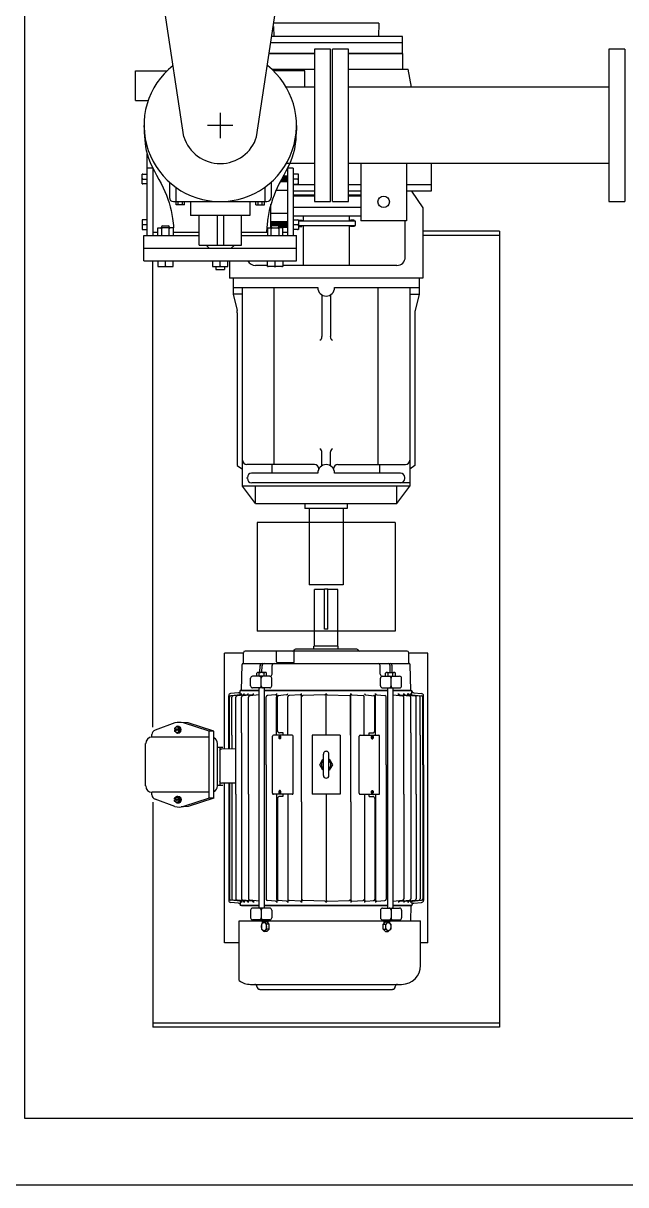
# Model space of a CAD drawing. Header units: millimetres. Extents: x -702765 to 835888, y -645289 to 262.
# Drawn here: x 721101 to 722004, y -321229 to -319487 of the extents above; entities that cross this region are included whole.
import ezdxf

# ---------------------------------------------------------------- set-up
doc = ezdxf.new("R2010")
doc.units = ezdxf.units.MM
doc.header["$LTSCALE"] = 0.01
for name, color, linetype in [('A\\M+3B1E2\\M+3B0E81', 6, 'Continuous'), ('PIPING', 132, 'Continuous'), ('SEWPUMPS', 3, 'Continuous'), ('V\\M+3B0C7\\M+3C3E0', 8, 'Continuous'), ('VALVES', 7, 'Continuous')]:
    doc.layers.add(name, color=color, linetype=linetype)

msp = doc.modelspace()

# ---------------------------------------------------------------- linework, layer by layer
at = {"layer": 'A\\M+3B1E2\\M+3B0E81'}
msp.add_lwpolyline([(721102.4, -321128.6), (726002.4, -321128.6), (726002.4, -318628.6), (721102.4, -318628.6)], close=True, dxfattribs=at)
at = {"layer": 'PIPING'}
for p, q in [((721341.5, -319656.8), (721312, -319462)), ((721450.7, -319656.8), (721480.2, -319462)), ((721537.3, -319525.5), (721537.3, -319754.1)), ((721561.2, -319525.5), (721537.3, -319525.5)), ((721561.2, -319754.1), (721561.2, -319525.5)), ((721564.4, -319754.1), (721564.4, -319525.5)), ((721588.3, -319525.5), (721564.4, -319525.5)), ((721588.3, -319754.1), (721588.3, -319525.5)), ((721978.7, -319525.5), (721978.7, -319754.1)), ((722002.6, -319525.5), (721978.7, -319525.5)), ((722002.6, -319525.5), (722002.6, -319754.1)), ((721537.3, -319582.7), (721495.1, -319582.7)), ((721978.7, -319582.7), (721588.3, -319582.7)), ((721396.1, -319620.8), (721396.1, -319658.9)), ((721415.2, -319639.8), (721377, -319639.8)), ((721537.3, -319697), (721495.1, -319697)), ((721978.7, -319697), (721588.3, -319697)), ((721537.3, -319754.1), (721561.2, -319754.1)), ((721564.4, -319754.1), (721588.3, -319754.1)), ((721978.7, -319754.1), (722002.6, -319754.1))]:
    msp.add_line(p, q, dxfattribs=at)
for radius, start, end in [(114.3, 128.2569, 51.7431), (57.2, 197.2616, 342.7384)]:
    msp.add_arc((721396.1, -319639.8), radius, start, end, dxfattribs=at)
at = {"layer": 'SEWPUMPS', "linetype": 'Continuous'}
for p, q in [((721469.6, -319531.9), (721537.3, -319531.9)), ((721588.3, -319531.9), (721669.2, -319531.9)), ((721669.2, -319531.9), (721669.2, -319555.5)), ((721473.3, -319555.5), (721537.3, -319555.5)), ((721588.3, -319555.5), (721677.8, -319555.5)), ((721682.9, -319582.7), (721677.8, -319555.5)), ((721712.5, -319697), (721712.5, -319738.4)), ((721537.3, -319728.8), (721505.5, -319728.8)), ((721537.3, -319738.4), (721505.5, -319738.4)), ((721537.3, -319744.6), (721505.5, -319744.6)), ((721606.9, -319728.8), (721588.3, -319728.8)), ((721606.9, -319738.4), (721588.3, -319738.4)), ((721606.9, -319744.6), (721588.3, -319744.6)), ((721712.5, -319728.8), (721675.5, -319728.8)), ((721712.5, -319738.4), (721675.5, -319738.4)), ((721682.7, -319738.4), (721699.8, -319763.6)), ((721606.9, -319775.7), (721505.5, -319775.7)), ((721520.3, -319775.7), (721520.3, -319783.5)), ((721589.4, -319775.7), (721589.4, -319783.5)), ((721699.8, -319763.6), (721699.8, -319868.9)), ((721513.3, -319781.8), (721518.4, -319781.8)), ((721598.9, -319783.5), (721513.3, -319783.5)), ((721513.3, -319789.7), (721598.9, -319789.7)), ((721513.3, -319791.4), (721518.4, -319791.4)), ((721518.4, -319781.8), (721518.4, -319783.5)), ((721518.4, -319791.4), (721518.4, -319789.7)), ((721520.3, -319789.7), (721520.3, -319849.9)), ((721589.4, -319789.7), (721589.4, -319849.9)), ((721597, -319781.8), (721591.3, -319781.8)), ((721591.3, -319781.8), (721591.3, -319783.5)), ((721591.3, -319791.4), (721591.3, -319789.7)), ((721597, -319791.4), (721591.3, -319791.4)), ((721597, -319783.5), (721597, -319781.8)), ((721597, -319789.7), (721597, -319791.4)), ((721598.9, -319789.7), (721598.9, -319783.5)), ((721673.6, -319837.2), (721673.6, -319783.1)), ((721814.9, -319798.6), (721699.8, -319798.6)), ((721814.9, -319804.9), (721699.8, -319804.9)), ((721814.9, -319798.6), (721814.9, -320992.4)), ((721294.9, -320542.3), (721294.9, -319842.9)), ((721409.9, -319842.9), (721409.9, -319868.9)), ((721466.8, -319849.9), (721448.9, -319849.9)), ((721660.9, -319849.9), (721489.8, -319849.9)), ((721699.8, -319868.9), (721409.9, -319868.9)), ((721415.3, -319868.9), (721415.3, -319892.8)), ((721415.3, -319868.9), (721415.3, -319883.1)), ((721415.3, -319883.1), (721542.2, -319883.1)), ((721429.4, -320180.8), (721429.4, -319883.1)), ((721476.8, -320148.5), (721476.8, -319883.1)), ((721476.8, -320148.5), (721476.8, -319883.1)), ((721567.6, -319883.1), (721694.5, -319883.1)), ((721632.9, -320148.5), (721632.9, -319883.1)), ((721680.3, -319883.1), (721680.3, -320180.8)), ((721694.5, -319868.9), (721694.5, -319892.8)), ((721429.4, -319892.8), (721415.3, -319892.8)), ((721415.3, -319892.8), (721421.3, -319917.6)), ((721548.5, -319894.1), (721548.5, -319956.5)), ((721561.2, -319894.1), (721561.2, -319956.5)), ((721680.3, -319892.8), (721694.5, -319892.8)), ((721694.5, -319892.8), (721688.4, -319917.6)), ((721421.7, -319920.7), (721421.7, -320149.7)), ((721688, -319920.7), (721688, -320149.7)), ((721548.5, -320150.2), (721548.5, -320130.6)), ((721561.2, -320150.2), (721561.2, -320130.6)), ((721421.7, -320149.7), (721429.3, -320155.3)), ((721537.5, -320148.5), (721435.8, -320148.5)), ((721542.2, -320161.4), (721443.1, -320161.4)), ((721474.2, -320161.4), (721474.2, -320148.5)), ((721666.6, -320161.4), (721567.6, -320161.4)), ((721572.2, -320148.5), (721673.9, -320148.5)), ((721635.6, -320161.4), (721635.6, -320148.5)), ((721688, -320149.7), (721680.5, -320155.3)), ((721680.3, -320180.8), (721429.4, -320180.8)), ((721449.1, -320206.7), (721429.4, -320180.8)), ((721436.7, -320169.4), (721436.7, -320167.7)), ((721680.3, -320175.7), (721443.5, -320175.7)), ((721449.1, -320206.7), (721449.1, -320180.8)), ((721660.7, -320206.7), (721680.3, -320180.8)), ((721660.7, -320206.7), (721660.7, -320180.8)), ((721673, -320169.4), (721673, -320167.7)), ((721449.1, -320206.7), (721660.7, -320206.7)), ((721523.1, -320206.7), (721523.1, -320214.4)), ((721586.6, -320214.4), (721523.1, -320214.4)), ((721529.5, -320214.4), (721529.5, -320328.7)), ((721580.3, -320214.4), (721580.3, -320328.7)), ((721586.6, -320206.7), (721586.6, -320214.4)), ((721658.3, -320235.3), (721451.4, -320235.3)), ((721451.4, -320235.3), (721451.4, -320398.1)), ((721658.3, -320235.3), (721658.3, -320398.1)), ((721580.3, -320328.7), (721529.5, -320328.7)), ((721552.2, -320335.8), (721537.4, -320335.8)), ((721537.4, -320420.9), (721537.4, -320335.8)), ((721552.2, -320395.5), (721552.2, -320335.1)), ((721557.5, -320335.1), (721552.2, -320335.1)), ((721557.5, -320395.5), (721557.5, -320335.1)), ((721572.3, -320335.8), (721557.5, -320335.8)), ((721572.3, -320420.9), (721572.3, -320335.8)), ((721658.3, -320398.1), (721451.4, -320398.1)), ((721557.5, -320395.5), (721552.2, -320395.5)), ((721573.1, -320420.9), (721536.6, -320420.9)), ((721536.6, -320425.5), (721536.6, -320420.9)), ((721573.1, -320425.5), (721573.1, -320420.9)), ((721402.5, -320575.1), (721402.5, -320431.3)), ((721430.9, -320431.3), (721402.5, -320431.3)), ((721430.9, -320433), (721430.9, -320430.8)), ((721430.9, -320443.3), (721430.9, -320433)), ((721676.3, -320428.3), (721433.5, -320428.3)), ((721480.3, -320444.2), (721480.3, -320428.3)), ((721507.1, -320444.2), (721507.1, -320428.3)), ((721601, -320425.5), (721508.8, -320425.5)), ((721678.8, -320433), (721678.8, -320430.8)), ((721707.3, -320431.3), (721678.8, -320431.3)), ((721678.8, -320443.3), (721678.8, -320433)), ((721707.3, -320865.9), (721707.3, -320431.3)), ((721428, -320487.5), (721428.8, -320448.3)), ((721429.9, -320447), (721679.8, -320447)), ((721430.9, -320445.8), (721430.9, -320443.3)), ((721455.7, -320460.3), (721455.8, -320450)), ((721458.7, -320460.3), (721458.9, -320450)), ((721473.8, -320462.9), (721474, -320450)), ((721505.6, -320445.8), (721481.9, -320445.8)), ((721636, -320462.9), (721635.7, -320450)), ((721651, -320460.3), (721650.9, -320450)), ((721654.1, -320460.3), (721653.9, -320450)), ((721678.8, -320445.8), (721678.8, -320443.3)), ((721681.8, -320487.5), (721680.9, -320448.3)), ((721441.6, -320480.3), (721441.6, -320468.9)), ((721470.3, -320465.9), (721444.7, -320465.9)), ((721451, -320465.9), (721451, -320461.4)), ((721463.8, -320460.3), (721452.8, -320460.3)), ((721454.6, -320465.9), (721454.6, -320461.4)), ((721457.5, -320480.3), (721457.5, -320468.9)), ((721462, -320465.9), (721462, -320461.4)), ((721465.6, -320465.9), (721465.6, -320461.4)), ((721473.4, -320480.3), (721473.4, -320468.9)), ((721636.4, -320480.3), (721636.4, -320468.9)), ((721639.4, -320465.9), (721665, -320465.9)), ((721644.1, -320465.9), (721644.1, -320461.4)), ((721645.9, -320460.3), (721656.9, -320460.3)), ((721647.7, -320465.9), (721647.7, -320461.4)), ((721652.2, -320480.3), (721652.2, -320468.9)), ((721655.1, -320465.9), (721655.1, -320461.4)), ((721658.7, -320465.9), (721658.7, -320461.4)), ((721668.1, -320480.3), (721668.1, -320468.9)), ((721423.3, -320490.9), (721411.7, -320491.9)), ((721426.3, -320494), (721411.9, -320495.2)), ((721430.3, -320494), (721415.5, -320495.3)), ((721436.4, -320494), (721421.5, -320495.3)), ((721454.3, -320487.5), (721426.2, -320487.5)), ((721426.2, -320494), (721426.2, -320487.5)), ((721428, -320487.5), (721454.3, -320487.5)), ((721428.2, -320494.2), (721428.2, -320492)), ((721444.4, -320494), (721429.8, -320495.2)), ((721432.1, -320494.3), (721432.1, -320492)), ((721438.2, -320494.5), (721438.2, -320492)), ((721454.3, -320494), (721440.3, -320495.2)), ((721470.3, -320483.4), (721444.7, -320483.4)), ((721446.2, -320494.7), (721446.2, -320492)), ((721454.3, -320813.8), (721454.3, -320483.4)), ((721462.3, -320813.8), (721462.3, -320483.4)), ((721647.4, -320487.5), (721462.3, -320487.5)), ((721462.3, -320487.5), (721647.4, -320487.5)), ((721479, -320494), (721466.8, -320495)), ((721480.8, -320496.4), (721480.8, -320492)), ((721495.6, -320494), (721482.5, -320495.1)), ((721516.2, -320494), (721499.4, -320494.8)), ((721518, -320542.7), (721518, -320492)), ((721553.1, -320494), (721520, -320494.8)), ((721554.8, -320554.1), (721554.8, -320492)), ((721556.6, -320494), (721589.7, -320494.8)), ((721591.7, -320542.7), (721591.7, -320492)), ((721593.5, -320494), (721610.3, -320494.8)), ((721614.1, -320494), (721627.2, -320495.1)), ((721628.9, -320496.4), (721628.9, -320492)), ((721630.7, -320494), (721642.9, -320495)), ((721639.4, -320483.4), (721665, -320483.4)), ((721647.4, -320813.8), (721647.4, -320483.4)), ((721655.4, -320813.8), (721655.4, -320483.4)), ((721681.8, -320487.5), (721655.4, -320487.5)), ((721655.4, -320487.5), (721683.5, -320487.5)), ((721655.4, -320494), (721669.4, -320495.2)), ((721663.5, -320494.7), (721663.5, -320492)), ((721665.3, -320494), (721679.9, -320495.2)), ((721671.6, -320494.5), (721671.6, -320492)), ((721673.4, -320494), (721688.2, -320495.3)), ((721677.6, -320494.3), (721677.6, -320492)), ((721679.4, -320494), (721694.2, -320495.3)), ((721681.6, -320494.2), (721681.6, -320492)), ((721683.4, -320494), (721697.8, -320495.2)), ((721683.5, -320494), (721683.5, -320487.5)), ((721686.4, -320490.9), (721698, -320491.9)), ((721408.8, -320575), (721408.8, -320495.1)), ((721410.1, -320575), (721410.1, -320497.2)), ((721413.7, -320554.1), (721413.7, -320497.2)), ((721419.7, -320554.1), (721419.7, -320497.2)), ((721428, -320551), (721428, -320497.2)), ((721438.5, -320554.1), (721438.5, -320497.2)), ((721465, -320598.6), (721465, -320497)), ((721480.7, -320554.1), (721480.7, -320497.1)), ((721482, -320549), (721482, -320497)), ((721497.6, -320554.1), (721497.6, -320496.8)), ((721518.2, -320554.1), (721518.2, -320496.8)), ((721591.5, -320554.1), (721591.5, -320496.8)), ((721612.1, -320554.1), (721612.1, -320496.8)), ((721627.7, -320549), (721627.7, -320497)), ((721629, -320554.1), (721629, -320497.1)), ((721644.7, -320598.6), (721644.7, -320497)), ((721671.2, -320554.1), (721671.2, -320497.2)), ((721681.7, -320551), (721681.7, -320497.2)), ((721690, -320554.1), (721690, -320497.2)), ((721696, -320554.1), (721696, -320497.2)), ((721699.7, -320598.6), (721699.7, -320497.2)), ((721700.9, -320598.6), (721700.9, -320495.1)), ((721328.2, -320535.9), (721298.6, -320547)), ((721331.2, -320541.6), (721327.6, -320543.8)), ((721327.6, -320543.8), (721327.6, -320545.4)), ((721334.8, -320545.4), (721327.6, -320545.4)), ((721334.8, -320546.9), (721327.6, -320546.9)), ((721327.6, -320546.9), (721327.6, -320548.4)), ((721335.6, -320545.4), (721328.4, -320545.4)), ((721335.6, -320546.9), (721328.4, -320546.9)), ((721328.7, -320545.4), (721328.7, -320546.9)), ((721330.6, -320545.4), (721331.4, -320545.4)), ((721335.6, -320545.4), (721330.6, -320545.4)), ((721330.6, -320546.9), (721331.4, -320546.9)), ((721335.6, -320546.9), (721330.6, -320546.9)), ((721334.8, -320543.8), (721331.2, -320541.6)), ((721334.8, -320543.8), (721331.2, -320541.6)), ((721331.2, -320541.6), (721332.5, -320541.6)), ((721336.1, -320543.8), (721332.5, -320541.6)), ((721334.8, -320545.4), (721334.8, -320543.8)), ((721334.8, -320543.8), (721336.1, -320543.8)), ((721334.8, -320548.4), (721334.8, -320546.9)), ((721335.6, -320545.4), (721335.6, -320546.9)), ((721336.1, -320548.4), (721336.1, -320543.8)), ((721348, -320536), (721337.6, -320535.3)), ((721379.6, -320548.2), (721340.9, -320536)), ((721386.6, -320548.2), (721348, -320536)), ((721518, -320654.5), (721518, -320542.7)), ((721591.7, -320654.5), (721591.7, -320542.7)), ((721293.8, -320557.2), (721293.8, -320553.2)), ((721379.6, -320557.2), (721293.9, -320557.2)), ((721331.2, -320550.7), (721327.6, -320548.3)), ((721331.2, -320550.7), (721334.8, -320548.4)), ((721331.2, -320550.7), (721332.5, -320550.7)), ((721332.5, -320550.7), (721336.1, -320548.4)), ((721334.8, -320548.4), (721336.1, -320548.4)), ((721379.6, -320648.9), (721379.6, -320548.2)), ((721386.6, -320548.2), (721379.6, -320548.2)), ((721386.6, -320648.9), (721386.6, -320548.2)), ((721413.7, -320554.1), (721413.7, -320574.9)), ((721419.7, -320643), (721419.7, -320554.1)), ((721428, -320551), (721428, -320646.2)), ((721438.5, -320643), (721438.5, -320554.1)), ((721474.6, -320641.5), (721474.6, -320555.7)), ((721503.8, -320554.1), (721476.1, -320554.1)), ((721484.9, -320555.2), (721484.2, -320556.3)), ((721484.2, -320556.3), (721484.2, -320558.6)), ((721484.2, -320558.6), (721484.9, -320559.7)), ((721486.1, -320555.2), (721484.9, -320555.2)), ((721485.5, -320556.3), (721484.9, -320555.2)), ((721484.9, -320559.7), (721485.5, -320558.6)), ((721486.1, -320559.7), (721484.9, -320559.7)), ((721490.5, -320551), (721485.1, -320551)), ((721486.8, -320556.3), (721485.5, -320556.3)), ((721485.5, -320558.6), (721485.5, -320556.3)), ((721486.8, -320558.6), (721485.5, -320558.6)), ((721486.8, -320556.3), (721486.1, -320555.2)), ((721486.1, -320559.7), (721486.8, -320558.6)), ((721486.8, -320558.6), (721486.8, -320556.3)), ((721490.5, -320554.1), (721490.5, -320551)), ((721505.3, -320641.5), (721505.3, -320555.7)), ((721534, -320554.1), (721534, -320643)), ((721575.7, -320554.1), (721534, -320554.1)), ((721575.7, -320554.1), (721575.7, -320643)), ((721604.4, -320641.5), (721604.4, -320555.7)), ((721605.9, -320554.1), (721633.6, -320554.1)), ((721619.2, -320554.1), (721619.2, -320551)), ((721619.2, -320551), (721624.7, -320551)), ((721622.9, -320556.3), (721623.6, -320555.2)), ((721622.9, -320558.6), (721622.9, -320556.3)), ((721622.9, -320556.3), (721624.2, -320556.3)), ((721622.9, -320558.6), (721624.2, -320558.6)), ((721623.6, -320559.7), (721622.9, -320558.6)), ((721623.6, -320555.2), (721624.8, -320555.2)), ((721623.6, -320559.7), (721624.8, -320559.7)), ((721624.2, -320556.3), (721624.8, -320555.2)), ((721624.2, -320558.6), (721624.2, -320556.3)), ((721624.8, -320559.7), (721624.2, -320558.6)), ((721624.8, -320555.2), (721625.5, -320556.3)), ((721625.5, -320558.6), (721624.8, -320559.7)), ((721625.5, -320556.3), (721625.5, -320558.6)), ((721635.1, -320641.5), (721635.1, -320555.7)), ((721671.2, -320643), (721671.2, -320554.1)), ((721681.7, -320551), (721681.7, -320646.2)), ((721690, -320643), (721690, -320554.1)), ((721696, -320554.1), (721696, -320643)), ((721284.3, -320630.4), (721284.3, -320566.8)), ((721392.1, -320630.4), (721392.1, -320566.8)), ((721392.1, -320572.1), (721395.3, -320572.1)), ((721392.1, -320572.1), (721400.2, -320572.1)), ((721395.3, -320572.1), (721395.3, -320629.2)), ((721419.5, -320574.8), (721398.3, -320575.2)), ((721465, -320598.6), (721465, -320800.2)), ((721550.7, -320614.6), (721550.7, -320582.6)), ((721559, -320614.6), (721559, -320582.6)), ((721644.7, -320598.6), (721644.7, -320800.2)), ((721699.7, -320598.6), (721699.7, -320800)), ((721700.9, -320598.6), (721700.9, -320802.1)), ((721392.1, -320629.2), (721395.3, -320629.2)), ((721392.1, -320629.2), (721400.2, -320629.2)), ((721419.8, -320626.5), (721398.3, -320626.1)), ((721402.5, -320865.9), (721402.5, -320626.2)), ((721408.8, -320626.3), (721408.8, -320802.1)), ((721410.1, -320626.3), (721410.1, -320800)), ((721413.7, -320626.4), (721413.7, -320643)), ((721293.8, -320644), (721293.8, -320639.9)), ((721379.6, -320639.9), (721293.9, -320639.9)), ((721328.2, -320661.3), (721298.6, -320650.1)), ((721331.2, -320646.5), (721327.6, -320648.9)), ((721327.6, -320650.3), (721327.6, -320648.8)), ((721334.8, -320650.3), (721327.6, -320650.3)), ((721335.6, -320650.3), (721328.4, -320650.3)), ((721328.7, -320651.8), (721328.7, -320650.3)), ((721335.6, -320650.3), (721330.6, -320650.3)), ((721330.6, -320650.3), (721331.4, -320650.3)), ((721331.2, -320646.5), (721332.5, -320646.5)), ((721331.2, -320646.5), (721334.8, -320648.8)), ((721332.5, -320646.5), (721336.1, -320648.8)), ((721334.8, -320648.8), (721334.8, -320650.3)), ((721334.8, -320648.8), (721336.1, -320648.8)), ((721335.6, -320651.8), (721335.6, -320650.3)), ((721336.1, -320648.8), (721336.1, -320653.3)), ((721379.6, -320648.9), (721340.9, -320661.2)), ((721386.6, -320648.9), (721348, -320661.2)), ((721386.6, -320648.9), (721379.6, -320648.9)), ((721413.7, -320643), (721413.7, -320799.9)), ((721419.7, -320643), (721419.7, -320799.9)), ((721428, -320646.2), (721428, -320800)), ((721438.5, -320643), (721438.5, -320800)), ((721503.8, -320643), (721476.1, -320643)), ((721480.7, -320643), (721480.7, -320800.1)), ((721482, -320648.2), (721482, -320800.2)), ((721484.9, -320637.5), (721484.2, -320638.6)), ((721484.2, -320638.6), (721484.2, -320640.9)), ((721484.2, -320640.9), (721484.9, -320642)), ((721486.1, -320637.5), (721484.9, -320637.5)), ((721485.5, -320638.6), (721484.9, -320637.5)), ((721484.9, -320642), (721485.5, -320640.9)), ((721486.1, -320642), (721484.9, -320642)), ((721490.2, -320646.2), (721485.1, -320646.2)), ((721486.8, -320638.6), (721485.5, -320638.6)), ((721485.5, -320640.9), (721485.5, -320638.6)), ((721486.8, -320640.9), (721485.5, -320640.9)), ((721486.8, -320638.6), (721486.1, -320637.5)), ((721486.1, -320642), (721486.8, -320640.9)), ((721486.8, -320640.9), (721486.8, -320638.6)), ((721490.5, -320646.2), (721490.5, -320643)), ((721497.4, -320643), (721497.4, -320805.2)), ((721575.7, -320643), (721534, -320643)), ((721554.9, -320643), (721554.9, -320805.2)), ((721605.9, -320643), (721633.6, -320643)), ((721612.3, -320643), (721612.3, -320805.2)), ((721619.2, -320646.2), (721619.2, -320643)), ((721619.5, -320646.2), (721624.7, -320646.2)), ((721622.9, -320638.6), (721623.6, -320637.5)), ((721622.9, -320640.9), (721622.9, -320638.6)), ((721622.9, -320638.6), (721624.2, -320638.6)), ((721623.6, -320642), (721622.9, -320640.9)), ((721622.9, -320640.9), (721624.2, -320640.9)), ((721623.6, -320637.5), (721624.8, -320637.5)), ((721623.6, -320642), (721624.8, -320642)), ((721624.2, -320638.6), (721624.8, -320637.5)), ((721624.2, -320640.9), (721624.2, -320638.6)), ((721624.8, -320642), (721624.2, -320640.9)), ((721624.8, -320637.5), (721625.5, -320638.6)), ((721625.5, -320640.9), (721624.8, -320642)), ((721625.5, -320638.6), (721625.5, -320640.9)), ((721627.7, -320648.2), (721627.7, -320800.2)), ((721629, -320643), (721629, -320800.1)), ((721671.2, -320643), (721671.2, -320800)), ((721681.7, -320646.2), (721681.7, -320800)), ((721690, -320643), (721690, -320799.9)), ((721696, -320643), (721696, -320799.9)), ((721294.9, -320654.9), (721294.9, -320992.4)), ((721327.6, -320653.3), (721327.6, -320651.8)), ((721334.8, -320651.8), (721327.6, -320651.8)), ((721331.2, -320655.6), (721327.6, -320653.3)), ((721335.6, -320651.8), (721328.4, -320651.8)), ((721335.6, -320651.8), (721330.6, -320651.8)), ((721330.6, -320651.8), (721331.4, -320651.8)), ((721334.8, -320653.3), (721331.2, -320655.6)), ((721334.8, -320653.3), (721331.2, -320655.6)), ((721331.2, -320655.6), (721332.5, -320655.6)), ((721336.1, -320653.3), (721332.5, -320655.6)), ((721334.8, -320651.8), (721334.8, -320653.3)), ((721334.8, -320653.3), (721336.1, -320653.3)), ((721348, -320661.2), (721337.6, -320661.9)), ((721518, -320654.5), (721518, -320805.2)), ((721554.8, -320654.5), (721554.8, -320805.2)), ((721591.7, -320654.5), (721591.7, -320805.2)), ((721423.3, -320806.3), (721411.7, -320805.3)), ((721426.3, -320803.2), (721411.9, -320801.9)), ((721430.3, -320803.2), (721415.5, -320801.9)), ((721436.4, -320803.2), (721421.5, -320801.9)), ((721426.2, -320803.2), (721426.2, -320809.7)), ((721428.2, -320803), (721428.2, -320805.2)), ((721444.4, -320803.2), (721429.8, -320801.9)), ((721432.1, -320802.8), (721432.1, -320805.2)), ((721438.2, -320802.7), (721438.2, -320805.2)), ((721454.3, -320803.2), (721440.3, -320802)), ((721446.2, -320802.5), (721446.2, -320805.2)), ((721479, -320803.2), (721466.8, -320802.1)), ((721480.8, -320800.8), (721480.8, -320805.2)), ((721495.6, -320803.2), (721482.5, -320802.1)), ((721516.2, -320803.2), (721499.4, -320802.4)), ((721553.1, -320803.2), (721520, -320802.4)), ((721556.6, -320803.2), (721589.7, -320802.4)), ((721593.5, -320803.2), (721610.3, -320802.4)), ((721614.1, -320803.2), (721627.2, -320802.1)), ((721628.9, -320800.8), (721628.9, -320805.2)), ((721630.7, -320803.2), (721642.9, -320802.1)), ((721655.4, -320803.2), (721669.4, -320802)), ((721663.5, -320802.5), (721663.5, -320805.2)), ((721665.3, -320803.2), (721679.9, -320801.9)), ((721671.6, -320802.7), (721671.6, -320805.2)), ((721673.4, -320803.2), (721688.2, -320801.9)), ((721677.6, -320802.8), (721677.6, -320805.2)), ((721679.4, -320803.2), (721694.2, -320801.9)), ((721681.6, -320803), (721681.6, -320805.2)), ((721683.4, -320803.2), (721697.8, -320801.9)), ((721683.5, -320803.2), (721683.5, -320809.7)), ((721686.4, -320806.3), (721698, -320805.3)), ((721454.3, -320809.7), (721426.2, -320809.7)), ((721428, -320809.7), (721454.3, -320809.7)), ((721441.6, -320816.8), (721441.6, -320828.3)), ((721470.3, -320813.8), (721444.7, -320813.8)), ((721457.5, -320816.8), (721457.5, -320828.3)), ((721462.3, -320809.7), (721647.4, -320809.7)), ((721647.4, -320809.7), (721462.3, -320809.7)), ((721473.4, -320816.8), (721473.4, -320828.3)), ((721636.4, -320816.8), (721636.4, -320828.3)), ((721639.4, -320813.8), (721665, -320813.8)), ((721652.2, -320816.8), (721652.2, -320828.3)), ((721681.8, -320809.7), (721655.4, -320809.7)), ((721655.4, -320809.7), (721683.5, -320809.7)), ((721668.1, -320816.8), (721668.1, -320828.3)), ((721681.8, -320809.7), (721681.2, -320832.8)), ((721424.3, -320832.8), (721696.6, -320832.8)), ((721424.3, -320922.2), (721424.3, -320832.8)), ((721470.3, -320831.3), (721444.7, -320831.3)), ((721454.3, -320831.8), (721454.3, -320831.3)), ((721454.3, -320831.8), (721455.1, -320832.6)), ((721462.3, -320831.8), (721454.3, -320831.8)), ((721461.5, -320832.6), (721455.1, -320832.6)), ((721461.6, -320834.1), (721457.9, -320837.8)), ((721457.9, -320837.8), (721457.9, -320845.1)), ((721459.4, -320836.3), (721459.4, -320832.8)), ((721461.5, -320832.6), (721462.3, -320831.8)), ((721465.4, -320837.8), (721461.6, -320834.1)), ((721465.8, -320834.1), (721461.6, -320834.1)), ((721462.3, -320831.8), (721462.3, -320831.3)), ((721469.5, -320837.8), (721465.4, -320837.8)), ((721465.4, -320845.1), (721465.4, -320837.8)), ((721469.5, -320837.8), (721465.8, -320834.1)), ((721468, -320836.3), (721468, -320832.8)), ((721469.5, -320845.1), (721469.5, -320837.8)), ((721639.4, -320831.3), (721665, -320831.3)), ((721640.2, -320837.8), (721644, -320834.1)), ((721640.2, -320845.1), (721640.2, -320837.8)), ((721640.2, -320837.8), (721644.3, -320837.8)), ((721641.8, -320836.3), (721641.8, -320832.8)), ((721644, -320834.1), (721648.1, -320834.1)), ((721644.3, -320837.8), (721648.1, -320834.1)), ((721644.3, -320845.1), (721644.3, -320837.8)), ((721647.4, -320831.8), (721647.4, -320831.3)), ((721647.4, -320831.8), (721655.4, -320831.8)), ((721648.2, -320832.6), (721647.4, -320831.8)), ((721648.1, -320834.1), (721651.8, -320837.8)), ((721648.2, -320832.6), (721654.6, -320832.6)), ((721650.3, -320836.3), (721650.3, -320832.8)), ((721651.8, -320837.8), (721651.8, -320845.1)), ((721655.4, -320831.8), (721654.6, -320832.6)), ((721655.4, -320831.8), (721655.4, -320831.3)), ((721696.6, -320899.6), (721696.6, -320832.8)), ((721457.9, -320845.1), (721461.6, -320848.8)), ((721461.6, -320848.8), (721465.4, -320845.1)), ((721465.8, -320848.8), (721461.6, -320848.8)), ((721469.5, -320845.1), (721465.4, -320845.1)), ((721465.8, -320848.8), (721469.5, -320845.1)), ((721640.2, -320845.1), (721644.3, -320845.1)), ((721644, -320848.8), (721640.2, -320845.1)), ((721644, -320848.8), (721648.1, -320848.8)), ((721648.1, -320848.8), (721644.3, -320845.1)), ((721651.8, -320845.1), (721648.1, -320848.8)), ((721424.3, -320865.9), (721402.5, -320865.9)), ((721707.3, -320865.9), (721696.6, -320865.9)), ((721441.6, -320928.1), (721668.1, -320928.1)), ((721455.4, -320935.5), (721654.3, -320935.5)), ((721814.9, -320986.1), (721294.9, -320986.1)), ((721814.9, -320992.4), (721294.9, -320992.4))]:
    msp.add_line(p, q, dxfattribs=at)
for points in [[(721334.7, -320545.4), (721333.6, -320543.2), (721332.3, -320542.4), (721330.8, -320542.2), (721329.1, -320542.9), (721328.2, -320544), (721327.7, -320545.4)], [(721327.7, -320546.9), (721328.8, -320549.1), (721330.1, -320549.9), (721331.6, -320550.1), (721333.3, -320549.3), (721334.2, -320548.2), (721334.7, -320546.9)], [(721328.6, -320549), (721330.4, -320550.8), (721332.1, -320551.4), (721334.3, -320551), (721336.2, -320549.4), (721337.2, -320546.7), (721336.8, -320543.9), (721335.7, -320542.2), (721334.2, -320541.2), (721332.4, -320540.9), (721330.3, -320541.5), (721328.6, -320543.2)], [(721332.5, -320551.4), (721334.9, -320550.8), (721336.8, -320548.8), (721337.5, -320545.8), (721336.9, -320543.6), (721335.8, -320542.1), (721334.1, -320541.1), (721332.6, -320540.9)], [(721550.7, -320606.8), (721550.1, -320606.8), (721545.4, -320598.6), (721550.1, -320590.4), (721550.7, -320590.4)], [(721559, -320590.4), (721559.6, -320590.4), (721564.3, -320598.6), (721559.6, -320606.8), (721559, -320606.8)], [(721327.7, -320650.3), (721328.8, -320648.1), (721330.1, -320647.3), (721331.6, -320647.1), (721333.3, -320647.8), (721334.2, -320649), (721334.7, -320650.3)], [(721328.6, -320648.1), (721330.4, -320646.4), (721332.1, -320645.8), (721334.3, -320646.2), (721336.2, -320647.8), (721337.2, -320650.5), (721336.8, -320653.3), (721335.7, -320655), (721334.2, -320656), (721332.4, -320656.3), (721330.3, -320655.7), (721328.6, -320654)], [(721332.5, -320645.8), (721334.9, -320646.4), (721336.8, -320648.3), (721337.5, -320651.4), (721336.9, -320653.5), (721335.8, -320655.1), (721334.1, -320656.1), (721332.6, -320656.3)], [(721334.7, -320651.8), (721333.6, -320654), (721332.3, -320654.8), (721330.8, -320655), (721329.1, -320654.3), (721328.2, -320653.1), (721327.7, -320651.8)]]:
    msp.add_lwpolyline(points, dxfattribs=at)
for points in [[(721461.6, -320835.1), (721463.4, -320835.9), (721464.6, -320837.7), (721465.2, -320839.7), (721465.4, -320841.7), (721465, -320844.3), (721464.2, -320846.1), (721463.2, -320847.3), (721461.9, -320847.8), (721460.4, -320847.4), (721459.1, -320846.1), (721458.3, -320844.3), (721458, -320842.4), (721458, -320840.4), (721458.4, -320838.2), (721459.4, -320836.4)], [(721648.1, -320835.1), (721649.8, -320835.9), (721651.1, -320837.7), (721651.7, -320839.7), (721651.8, -320841.7), (721651.4, -320844.3), (721650.6, -320846.1), (721649.6, -320847.3), (721648.4, -320847.8), (721646.8, -320847.4), (721645.5, -320846.1), (721644.7, -320844.3), (721644.4, -320842.4), (721644.4, -320840.4), (721644.9, -320838.2), (721645.9, -320836.4)]]:
    msp.add_lwpolyline(points, close=True, dxfattribs=at)
for centre, radius, start, end in [((721448.9, -319837.2), 12.7, 206.8692, 270), ((721660.9, -319837.2), 12.7, 270, 0), ((721554.9, -319883.1), 12.7, 180, 0), ((721409, -319920.7), 12.7, 0, 14.2763), ((721700.7, -319920.7), 12.7, 165.7237, 180), ((721541.9, -319956.5), 6.63, 302.2226, 359.8729), ((721567.8, -319956.5), 6.63, 180.127, 237.7772), ((721541.9, -320130.6), 6.63, 0.1271, 57.7774), ((721567.8, -320130.6), 6.63, 122.2228, 179.873), ((721435.8, -320142.1), 6.35, 180.0001, 270), ((721673.9, -320142.1), 6.35, 270, 359.9999), ((721443.1, -320167.7), 6.35, 90, 179.9999), ((721537.5, -320154.8), 6.35, 0, 89.9999), ((721554.9, -320161.2), 12.7, 0, 180), ((721572.2, -320154.8), 6.35, 90.0001, 180), ((721666.6, -320167.7), 6.35, 0.0001, 90), ((721443.1, -320169.4), 6.35, 180.0001, 270), ((721666.6, -320169.4), 6.35, 270, 359.9999), ((721433.5, -320430.8), 2.55, 90, 180), ((721504.9, -320425.7), 2.54, 269.9998, 341.7908), ((721508.8, -320427), 1.52, 90, 161.5701), ((721601, -320427), 1.52, 18.2102, 90), ((721604.8, -320425.7), 2.54, 198.2092, 270.0001), ((721676.3, -320430.8), 2.55, 360, 90), ((721430.1, -320448.3), 1.27, 101.0032, 178.7), ((721429.6, -320445.8), 1.27, 283.5584, 360), ((721458.9, -320450.1), 3.05, 90, 180), ((721461.9, -320450.1), 3.05, 90, 180), ((721477, -320450.1), 3.05, 90, 178.9392), ((721481.9, -320444.2), 1.59, 180, 269.9999), ((721505.6, -320444.2), 1.59, 269.9999, 360), ((721632.7, -320450.1), 3.05, 1.0608, 90), ((721647.8, -320450.1), 3.05, 0, 90), ((721650.8, -320450.1), 3.05, 0, 90), ((721680.1, -320445.8), 1.27, 180, 256.4415), ((721679.6, -320448.3), 1.27, 1.3, 78.9968), ((721444.7, -320468.9), 3.05, 90, 180), ((721452.8, -320462.4), 2.12, 30, 150), ((721454.5, -320468.9), 3.05, 0, 90), ((721458.3, -320467.2), 6.88, 57.7958, 122.2042), ((721460.6, -320468.9), 3.05, 90, 180), ((721463.8, -320462.4), 2.12, 30, 150), ((721470.3, -320468.9), 3.05, 0, 90), ((721470.7, -320462.8), 3.05, 270, 358.9392), ((721639, -320462.8), 3.05, 181.0608, 270), ((721639.4, -320468.9), 3.05, 90, 180), ((721645.9, -320462.4), 2.12, 30, 150), ((721651.4, -320467.2), 6.88, 57.7958, 122.2042), ((721649.2, -320468.9), 3.05, 0, 90), ((721655.3, -320468.9), 3.05, 90, 180), ((721656.9, -320462.4), 2.12, 30, 150), ((721665, -320468.9), 3.05, 0, 90), ((721412, -320495.1), 3.18, 95, 180), ((721423.1, -320487.7), 3.18, 275, 359.6021), ((721426.2, -320492), 1.98, 275, 0), ((721430.1, -320492), 1.98, 275, 0), ((721436.2, -320492), 1.98, 275, 0), ((721444.7, -320480.3), 3.05, 180, 270), ((721444.2, -320492), 1.98, 275, 0), ((721454.1, -320492), 1.98, 275, 275.9929), ((721454.5, -320480.3), 3.05, 270, 0), ((721460.6, -320480.3), 3.05, 180, 270), ((721470.3, -320480.3), 3.05, 270, 0), ((721478.8, -320492), 1.98, 275, 0), ((721495.4, -320492), 1.98, 275, 0), ((721499.6, -320496.8), 1.98, 95, 180), ((721516.1, -320492), 1.98, 275, 0), ((721520.2, -320496.8), 1.98, 95, 180), ((721552.9, -320492), 1.98, 275, 0), ((721556.8, -320492), 1.98, 180, 265), ((721589.5, -320496.8), 1.98, 0, 85), ((721593.7, -320492), 1.98, 180, 265), ((721610.1, -320496.8), 1.98, 0, 85), ((721614.3, -320492), 1.98, 180, 265), ((721630.9, -320492), 1.98, 180, 265), ((721639.4, -320480.3), 3.05, 180, 270), ((721649.2, -320480.3), 3.05, 270, 0), ((721655.3, -320480.3), 3.05, 180, 270), ((721655.6, -320492), 1.98, 264.0071, 265), ((721665.5, -320492), 1.98, 180, 265), ((721665, -320480.3), 3.05, 270, 0), ((721673.5, -320492), 1.98, 180, 265), ((721679.6, -320492), 1.98, 180, 265), ((721683.5, -320492), 1.98, 180, 265), ((721686.7, -320487.7), 3.18, 180.3979, 265), ((721697.7, -320495.1), 3.18, 0, 85), ((721412, -320497.2), 1.98, 95, 180), ((721415.7, -320497.2), 1.98, 95, 180), ((721421.7, -320497.2), 1.98, 95, 180), ((721430, -320497.2), 1.98, 95, 180), ((721440.5, -320497.2), 1.98, 95, 180), ((721467, -320497), 1.98, 95, 180), ((721482.7, -320497.1), 1.98, 95, 180), ((721484, -320497), 1.98, 95, 180), ((721625.8, -320497), 1.98, 0, 85), ((721627, -320497.1), 1.98, 0, 85), ((721642.7, -320497), 1.98, 0, 85), ((721669.3, -320497.2), 1.98, 0, 85), ((721679.7, -320497.2), 1.98, 0, 85), ((721688, -320497.2), 1.98, 0, 85), ((721694.1, -320497.2), 1.98, 0, 85), ((721697.7, -320497.2), 1.98, 0, 85), ((721300.1, -320553.2), 6.35, 104.0879, 180), ((721334.4, -320560.5), 25.4, 75.1291, 104.0879), ((721293.9, -320566.8), 9.53, 90, 180), ((721382.6, -320566.8), 9.53, 0, 64.626), ((721476.1, -320555.7), 1.52, 90, 180), ((721485.1, -320547.8), 3.18, 180, 270), ((721503.8, -320555.7), 1.52, 0, 90), ((721605.9, -320555.7), 1.52, 90, 180), ((721624.7, -320547.8), 3.18, 270, 0), ((721633.6, -320555.7), 1.52, 360, 90), ((721398.4, -320578.4), 3.18, 91.0002, 180.0001), ((721554.9, -320582.6), 4.19, 0, 180.0004), ((721554.9, -320598.6), 7.17, 125.7436, 234.2564), ((721554.9, -320598.6), 7.17, 305.7436, 54.2564), ((721554.9, -320614.6), 4.19, 180.0004, 0), ((721293.9, -320630.4), 9.53, 180, 270), ((721382.6, -320630.4), 9.53, 295.374, 0), ((721398.4, -320622.9), 3.18, 180, 268.9998), ((721300.1, -320644), 6.35, 180, 255.9121), ((721476.1, -320641.5), 1.52, 180, 270.0001), ((721485.1, -320649.4), 3.18, 90, 180), ((721503.8, -320641.5), 1.52, 270.0001, 0), ((721605.9, -320641.5), 1.52, 180, 269.9999), ((721624.7, -320649.4), 3.18, 0, 90), ((721633.6, -320641.5), 1.52, 269.9999, 360), ((721334.4, -320636.7), 25.4, 255.9121, 284.8709), ((721412, -320802.1), 3.18, 180, 265), ((721412, -320800), 1.98, 180, 265), ((721415.7, -320799.9), 1.98, 180, 265), ((721421.7, -320799.9), 1.98, 180, 265), ((721423.1, -320809.5), 3.18, 0.3979, 85), ((721426.2, -320805.2), 1.98, 0, 85), ((721430, -320800), 1.98, 180, 265), ((721430.1, -320805.2), 1.98, 0, 85), ((721436.2, -320805.2), 1.98, 0, 85), ((721440.5, -320800), 1.98, 180, 265), ((721444.2, -320805.2), 1.98, 0, 85), ((721454.1, -320805.2), 1.98, 84.0071, 85), ((721467, -320800.2), 1.98, 180, 265), ((721478.8, -320805.2), 1.98, 0, 85), ((721482.7, -320800.1), 1.98, 180, 265), ((721484, -320800.2), 1.98, 180, 265), ((721495.4, -320805.2), 1.98, 0, 85), ((721499.6, -320800.4), 1.98, 180, 265), ((721516.1, -320805.2), 1.98, 0, 85), ((721520.2, -320800.4), 1.98, 180, 265), ((721552.9, -320805.2), 1.98, 0, 85), ((721556.8, -320805.2), 1.98, 95, 180), ((721589.5, -320800.4), 1.98, 275, 0), ((721593.7, -320805.2), 1.98, 95, 180), ((721610.1, -320800.4), 1.98, 275, 0), ((721614.3, -320805.2), 1.98, 95, 180), ((721625.8, -320800.2), 1.98, 275, 0), ((721627, -320800.1), 1.98, 275, 0), ((721630.9, -320805.2), 1.98, 95, 180), ((721642.7, -320800.2), 1.98, 275, 0), ((721655.6, -320805.2), 1.98, 95, 95.9929), ((721665.5, -320805.2), 1.98, 95, 180), ((721669.3, -320800), 1.98, 275, 0), ((721673.5, -320805.2), 1.98, 95, 180), ((721679.6, -320805.2), 1.98, 95, 180), ((721679.7, -320800), 1.98, 275, 0), ((721683.5, -320805.2), 1.98, 95, 180), ((721686.7, -320809.5), 3.18, 95, 179.6021), ((721688, -320799.9), 1.98, 275, 0), ((721694.1, -320799.9), 1.98, 275, 0), ((721697.7, -320800), 1.98, 275, 0), ((721697.7, -320802.1), 3.18, 275, 0), ((721444.7, -320816.8), 3.05, 90, 180), ((721454.5, -320816.8), 3.05, 0, 90), ((721460.6, -320816.8), 3.05, 90, 180), ((721470.3, -320816.8), 3.05, 0, 90), ((721639.4, -320816.8), 3.05, 90, 180), ((721649.2, -320816.8), 3.05, 0, 90), ((721655.3, -320816.8), 3.05, 90, 180), ((721665, -320816.8), 3.05, 0, 90), ((721444.7, -320828.3), 3.05, 180, 270), ((721454.5, -320828.3), 3.05, 270, 0), ((721460.6, -320828.3), 3.05, 180, 270), ((721470.3, -320828.3), 3.05, 270, 0), ((721639.4, -320828.3), 3.05, 180, 270), ((721649.2, -320828.3), 3.05, 270, 0), ((721655.3, -320828.3), 3.05, 180, 270), ((721665, -320828.3), 3.05, 270, 0), ((721668.1, -320899.6), 28.4, 270, 0), ((721441.6, -320899.6), 28.4, 232.6168, 270), ((721447.9, -320931.3), 3.18, 0.9712, 90), ((721661.8, -320931.3), 3.18, 90, 179.0288), ((721455.4, -320931.1), 4.32, 180.9712, 270), ((721654.3, -320931.1), 4.32, 270, 359.0288)]:
    msp.add_arc(centre, radius, start, end, dxfattribs=at)
at = {"layer": 'V\\M+3B0C7\\M+3C3E0'}
msp.add_lwpolyline([(721002.4, -321228.6), (726102.4, -321228.6), (726102.4, -318528.6), (721002.4, -318528.6)], close=True, dxfattribs=at)
at = {"layer": 'VALVES'}
for p, q in [((721475.8, -319491.5), (721476.3, -319506.5)), ((721634.1, -319486.6), (721476.5, -319486.6)), ((721634.1, -319486.6), (721633.4, -319506.5)), ((721669.2, -319516), (721472, -319516)), ((721669.2, -319506.5), (721473.5, -319506.5)), ((721669.2, -319531.9), (721669.2, -319506.5)), ((721537.3, -319531.9), (721469.6, -319531.9)), ((721669.2, -319531.9), (721588.3, -319531.9)), ((721269.1, -319602.3), (721269.1, -319557.8)), ((721269.1, -319557.8), (721316.4, -319557.8)), ((721523.1, -319557.8), (721475.8, -319557.8)), ((721523.1, -319582.7), (721523.1, -319557.8)), ((721269.1, -319602.3), (721288.1, -319602.3)), ((721286.7, -319804.7), (721286.7, -319682.8)), ((721295.3, -319704.1), (721286.7, -319704.1)), ((721295.2, -319704.1), (721295.2, -319804.7)), ((721497, -319704.1), (721496.8, -319704.1)), ((721497, -319704.1), (721497, -319804.8)), ((721505.5, -319704.1), (721497, -319704.1)), ((721505.5, -319704.1), (721505.5, -319804.8)), ((721606.9, -319697), (721606.9, -319783.1)), ((721675.5, -319697), (721675.5, -319783.1)), ((721319.9, -319725), (721319.9, -319747.8)), ((721472.3, -319725), (721472.3, -319747.8)), ((721497, -319724.6), (721486, -319724.6)), ((721487, -319722.8), (721487, -319724.6)), ((721488.4, -319720.2), (721488.4, -319724.6)), ((721489.8, -319717.5), (721489.8, -319724.6)), ((721497, -319716), (721490.6, -319716)), ((721491.2, -319716), (721491.2, -319724.6)), ((721492.7, -319716), (721492.7, -319724.6)), ((721494.1, -319716), (721494.1, -319724.6)), ((721495.5, -319716), (721495.5, -319724.6)), ((721329.4, -319732.7), (721329.4, -319754.1)), ((721462.8, -319732.7), (721462.8, -319754.1)), ((721497, -319737.4), (721479.8, -319737.4)), ((721326.2, -319754.1), (721466, -319754.1)), ((721329.8, -319758.9), (721329.8, -319754.1)), ((721342.5, -319758.9), (721329.8, -319758.9)), ((721333, -319758.9), (721333, -319754.1)), ((721339.3, -319758.9), (721339.3, -319754.1)), ((721342.5, -319758.9), (721342.5, -319754.1)), ((721351.6, -319754.1), (721351.6, -319774.7)), ((721440.6, -319754.1), (721440.6, -319774.7)), ((721449.7, -319758.9), (721449.7, -319754.1)), ((721449.7, -319758.9), (721462.4, -319758.9)), ((721452.9, -319758.9), (721452.9, -319754.1)), ((721459.2, -319758.9), (721459.2, -319754.1)), ((721462.4, -319758.9), (721462.4, -319754.1)), ((721472.2, -319793.3), (721472.2, -319758)), ((721537.3, -319745.9), (721505.5, -319745.9)), ((721606.9, -319763.1), (721505.5, -319763.1)), ((721606.9, -319745.9), (721588.3, -319745.9)), ((721364.4, -319819.2), (721364.4, -319774.7)), ((721391.3, -319774.7), (721391.3, -319819.2)), ((721400.9, -319774.7), (721400.9, -319819.2)), ((721427.8, -319819.2), (721427.8, -319774.7)), ((721497, -319771.7), (721472.2, -319771.7)), ((721497, -319784.4), (721472.2, -319784.4)), ((721472.5, -319793), (721472.2, -319793)), ((721472.7, -319784.4), (721472.7, -319791.2)), ((721474.1, -319784.4), (721474.1, -319790.4)), ((721475.5, -319784.4), (721475.5, -319790.4)), ((721477, -319784.4), (721477, -319790.4)), ((721478.4, -319784.4), (721478.4, -319790.4)), ((721479.8, -319784.4), (721479.8, -319790.4)), ((721481.2, -319784.4), (721481.2, -319790.4)), ((721482.7, -319784.4), (721482.7, -319790.4)), ((721497, -319793), (721484, -319793)), ((721484.1, -319784.4), (721484.1, -319793)), ((721485.5, -319784.4), (721485.5, -319793)), ((721487, -319784.4), (721487, -319793)), ((721488.4, -319784.4), (721488.4, -319793)), ((721489.8, -319784.4), (721489.8, -319793)), ((721491.2, -319784.4), (721491.2, -319793)), ((721492.7, -319784.4), (721492.7, -319793)), ((721494.1, -319784.4), (721494.1, -319793)), ((721495.5, -319784.4), (721495.5, -319793)), ((721675.5, -319783.1), (721606.9, -319783.1)), ((721281.8, -319842.9), (721281.8, -319804.8)), ((721281.8, -319804.8), (721364.4, -319804.8)), ((721295.2, -319799.8), (721302.4, -319799.8)), ((721325.4, -319799.8), (721364.4, -319799.8)), ((721427.8, -319799.8), (721466.8, -319799.8)), ((721427.8, -319804.8), (721510.4, -319804.8)), ((721489.8, -319799.8), (721497, -319799.8)), ((721510.4, -319842.9), (721510.4, -319804.8)), ((721281.8, -319823.9), (721379.5, -319823.9)), ((721364.4, -319819.2), (721427.8, -319819.2)), ((721379.7, -319824), (721374.9, -319819.2)), ((721379.7, -319824), (721412.5, -319824)), ((721412.5, -319824), (721417.3, -319819.2)), ((721412.7, -319823.9), (721510.4, -319823.9)), ((721281.8, -319842.9), (721510.4, -319842.9)), ((721389.7, -319851.6), (721389.7, -319855.7)), ((721402.5, -319851.6), (721402.5, -319855.7))]:
    msp.add_line(p, q, dxfattribs=at)
at = {"layer": 'VALVES', "linetype": 'Continuous'}
msp.add_line((721440.6, -319774.7), (721351.6, -319774.7), dxfattribs=at).dxf.unprotected_set("ltscale", 0)
at = {"layer": 'VALVES'}
for points in [[(721278.9, -319712.8), (721286.7, -319712.8)], [(721278.9, -319727.6), (721278.9, -319712.8)], [(721278.9, -319720.2), (721286.7, -319720.2)], [(721286.7, -319727.6), (721278.9, -319727.6)], [(721513.3, -319712.9), (721505.5, -319712.9)], [(721513.3, -319720.3), (721505.5, -319720.3)], [(721505.5, -319727.7), (721513.3, -319727.7)], [(721513.3, -319727.7), (721513.3, -319712.9)], [(721278.9, -319781.2), (721278.9, -319796)], [(721286.7, -319781.2), (721278.9, -319781.2)], [(721278.9, -319788.6), (721286.7, -319788.6)], [(721278.9, -319796), (721286.7, -319796)], [(721302.4, -319804.8), (721302.4, -319793.3)], [(721302.4, -319793.3), (721306.8, -319793.3)], [(721306.8, -319793.3), (721309.6, -319793.3)], [(721308.2, -319791.9), (721308.2, -319793.3)], [(721308.2, -319794.8), (721308.2, -319804.8)], [(721309.6, -319790.4), (721318.3, -319790.4)], [(721318.3, -319793.3), (721309.6, -319793.3)], [(721318.3, -319793.3), (721321.1, -319793.3)], [(721319.7, -319791.9), (721319.7, -319793.3)], [(721319.7, -319804.8), (721319.7, -319794.8)], [(721325.4, -319793.3), (721321.1, -319793.3)], [(721325.4, -319793.3), (721325.4, -319804.8)], [(721466.8, -319793.3), (721471.1, -319793.3)], [(721466.8, -319793.3), (721466.8, -319804.8)], [(721473.9, -319793.3), (721471.1, -319793.3)], [(721472.5, -319791.9), (721472.5, -319793.3)], [(721472.5, -319804.8), (721472.5, -319794.8)], [(721482.6, -319790.4), (721473.9, -319790.4)], [(721473.9, -319793.3), (721482.6, -319793.3)], [(721485.4, -319793.3), (721482.6, -319793.3)], [(721484, -319791.9), (721484, -319793.3)], [(721484, -319794.8), (721484, -319804.8)], [(721489.8, -319793.3), (721485.4, -319793.3)], [(721489.8, -319804.8), (721489.8, -319793.3)], [(721505.5, -319781.3), (721513.3, -319781.3)], [(721513.3, -319788.7), (721505.5, -319788.7)], [(721513.3, -319796.1), (721505.5, -319796.1)], [(721513.3, -319781.3), (721513.3, -319796.1)], [(721302.4, -319843), (721302.4, -319851.6)], [(721313.9, -319851.6), (721313.9, -319843)], [(721325.4, -319851.6), (721325.4, -319843)], [(721384.6, -319843), (721384.6, -319851.6)], [(721396.1, -319851.6), (721396.1, -319843)], [(721407.6, -319851.6), (721407.6, -319843)], [(721466.8, -319851.6), (721466.8, -319843)], [(721478.3, -319851.6), (721478.3, -319843)], [(721489.8, -319843), (721489.8, -319851.6)], [(721302.4, -319851.6), (721325.4, -319851.6)], [(721384.6, -319851.6), (721407.6, -319851.6)], [(721389.7, -319855.7), (721402.5, -319855.7)], [(721489.8, -319851.6), (721466.8, -319851.6)]]:
    msp.add_lwpolyline(points, dxfattribs=at)
msp.add_circle((721641.1, -319754.5), 8.57, dxfattribs=at)
for centre, radius, start, end in [((721280.2, -319714.1), 1.29, 90, 180), ((721280.2, -319718.9), 1.29, 180, 270), ((721280.2, -319721.5), 1.29, 90, 180), ((721280.2, -319726.3), 1.29, 180, 270), ((721512, -319714.2), 1.29, 0, 90), ((721512, -319719), 1.29, 270, 0), ((721512, -319721.6), 1.29, 0, 90), ((721512, -319726.4), 1.29, 270, 0), ((721326.2, -319747.8), 6.35, 180, 270), ((721466, -319747.8), 6.35, 270, 0), ((721280.2, -319782.5), 1.29, 90, 180), ((721280.2, -319787.3), 1.29, 180, 270), ((721280.2, -319789.9), 1.29, 90, 180), ((721280.2, -319794.8), 1.29, 180, 270), ((721306.8, -319794.8), 1.44, 0.0767, 90), ((721309.6, -319791.9), 1.44, 90, 180), ((721309.6, -319794.8), 1.44, 90.1856, 180), ((721318.3, -319791.9), 1.44, 0, 90), ((721318.3, -319794.8), 1.44, 0.0767, 90), ((721321.1, -319794.8), 1.44, 90, 180), ((721471.1, -319794.8), 1.44, 0, 90), ((721473.9, -319791.9), 1.44, 90, 180), ((721473.9, -319794.8), 1.44, 90, 179.9233), ((721482.6, -319791.9), 1.44, 0, 90), ((721482.6, -319794.8), 1.44, 0, 89.8144), ((721485.4, -319794.8), 1.44, 90, 179.9233), ((721512, -319782.6), 1.29, 0, 90), ((721512, -319787.4), 1.29, 270, 0), ((721512, -319790), 1.29, 0, 90), ((721512, -319794.8), 1.29, 270, 0), ((721303.9, -319850.2), 1.44, 180, 270), ((721312.5, -319850.2), 1.44, 270, 0), ((721315.4, -319850.2), 1.44, 180, 270), ((721324, -319850.2), 1.44, 270, 0), ((721386, -319850.2), 1.44, 180, 270), ((721394.7, -319850.2), 1.44, 270, 0), ((721397.5, -319850.2), 1.44, 180, 270), ((721406.2, -319850.2), 1.44, 270, 0), ((721468.2, -319850.2), 1.44, 180, 270), ((721476.8, -319850.2), 1.44, 270, 0), ((721479.7, -319850.2), 1.44, 180, 270), ((721488.3, -319850.2), 1.44, 270, 0)]:
    msp.add_arc(centre, radius, start, end, dxfattribs=at)
msp.add_open_spline([(721281.8, -319639.8), (721282.3, -319654.4), (721283.3, -319688.1), (721311.7, -319729.9), (721323.9, -319768.1), (721325.9, -319788.6), (721326.2, -319793.3)], degree=3, knots=[0, 0, 0, 0, 1.687414, 3.914184, 5.794731, 6.352493, 6.352493, 6.352493, 6.352493], dxfattribs=at)
msp.add_spline([(721510.4, -319639.8), (721505.6, -319682.4), (721481.5, -319733.6), (721467.5, -319779.2), (721465.5, -319799.8)], degree=3, dxfattribs=at)

doc.saveas('drawing.dxf')
